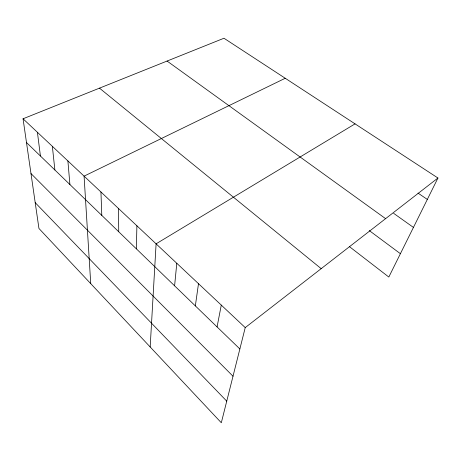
<?xml version="1.0" encoding="UTF-8"?>
<svg xmlns="http://www.w3.org/2000/svg" width="461" height="461" viewBox="0 0 461 461"><rect width="100%" height="100%" fill="white"/><g stroke="black" fill="none" stroke-linecap="round" stroke-linejoin="round"><path stroke-width="0.69" d="M136.37 248.842L136.9 225.786M150.171 346.966L156.095 243.823L355.051 123.865M174.598 285.826L176.794 263.283M195.343 305.897L198.495 283.682M217.073 326.918L221.286 305.101M437.95 178.021L245.235 327.61L221.315 422.76L38.943 228.466L23.05 118.782L223.977 38.24L437.95 178.021L388.819 277.044L349.444 246.652M285.244 78.261L84.075 176.142L90.742 283.653M418.006 193.096L427.33 199.423M393.642 213.334L413.442 227.417M167.072 61.048L385.603 218.652M369.261 230.563L400.402 253.7M99.484 88.143L321.19 268.654M23.05 118.782L245.235 327.61M26.49 142.53L239.864 348.971M30.991 173.561L233.012 376.234M35.203 202.656L226.743 401.156M37.416 132.284L40.424 156.008M52.352 146.321L54.882 170M67.894 160.929L69.911 184.538M100.942 191.989L101.795 215.385M118.535 208.528L118.725 231.768"/></g></svg>
